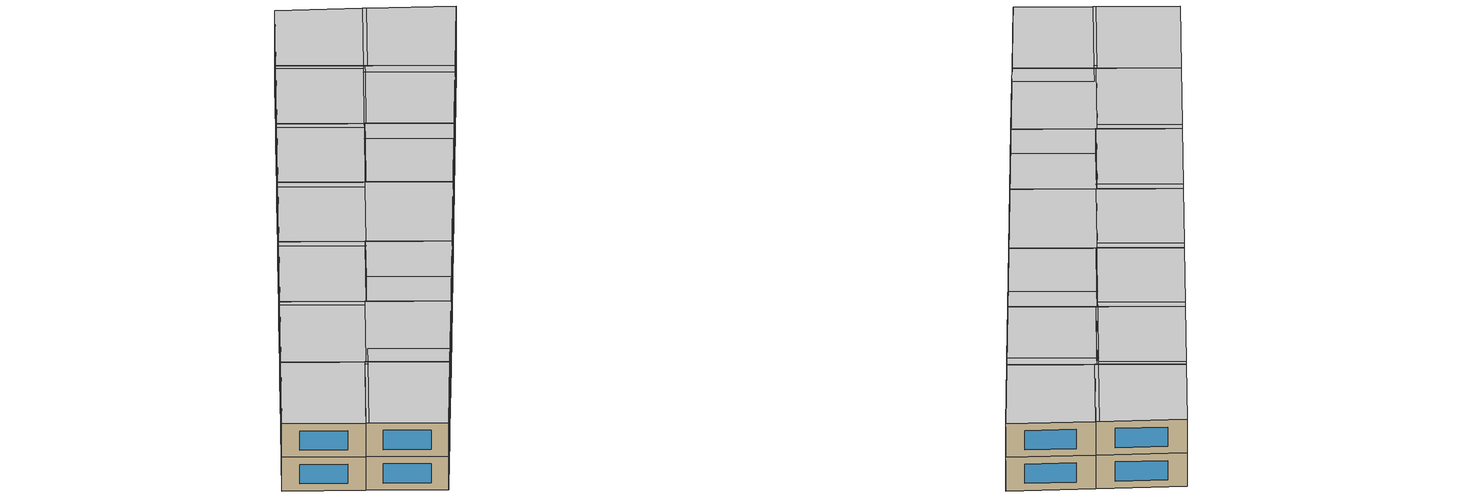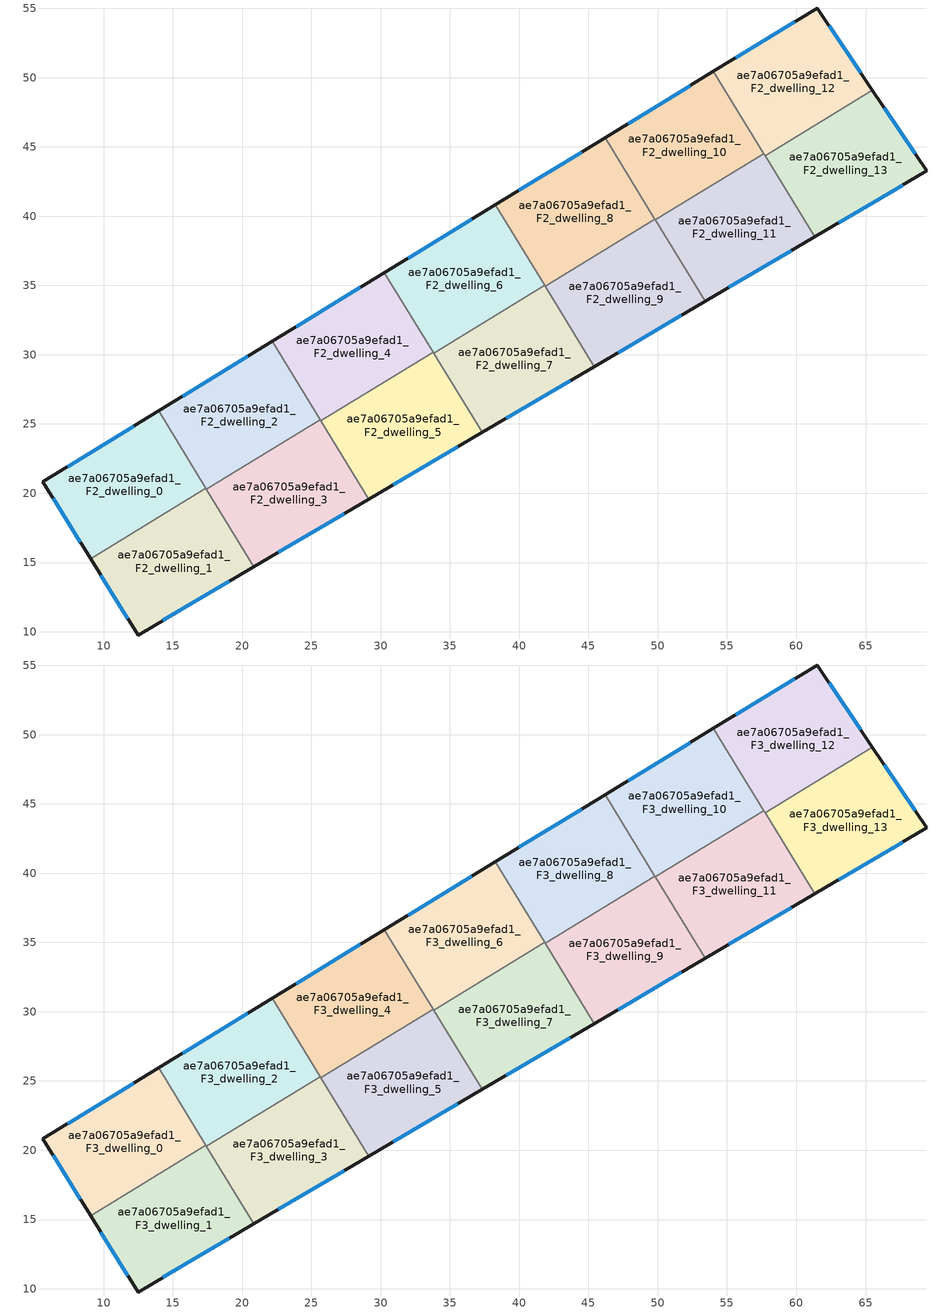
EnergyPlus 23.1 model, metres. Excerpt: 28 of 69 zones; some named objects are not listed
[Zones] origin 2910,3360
ae7a06705a9efad1_F2_dwelling_0
 floor to ae7a06705a9efad1_F1_dwelling_0 (EU_floor_Construction): 13.97,25.94 17.38,20.36 9.07,15.28 5.62,20.83 z6
 wall outside (EU_wall_Construction): 13.97,25.94 5.62,20.83 9.07,15.28 z6:9
 wall to ae7a06705a9efad1_F2_dwelling_1 (EU_wall_Construction): 9.07,15.28 17.38,20.36 z6:9
 wall to ae7a06705a9efad1_F2_dwelling_2 (EU_wall_Construction): 17.38,20.36 13.97,25.94 z6:9
 window (EU_Window_Construction): 6.36,19.65 8.33,16.47 / 12.18,24.85 7.41,21.93 z6.64:8.36
ae7a06705a9efad1_F2_dwelling_1
 floor to ae7a06705a9efad1_F1_dwelling_1 (EU_floor_Construction): 17.38,20.36 20.85,14.69 12.49,9.77 9.07,15.28 z6
 wall outside (EU_wall_Construction): 9.07,15.28 12.49,9.77 20.85,14.69 z6:9
 wall to ae7a06705a9efad1_F2_dwelling_3 (EU_wall_Construction): 20.85,14.69 17.43,20.28 z6:9
 wall to ae7a06705a9efad1_F2_dwelling_2 (EU_wall_Construction): 17.43,20.28 17.38,20.36 z6:9
 window (EU_Window_Construction): 9.81,14.1 11.76,10.95 / 14.28,10.82 19.06,13.63 z6.64:8.36
ae7a06705a9efad1_F2_dwelling_10
 floor to ae7a06705a9efad1_F1_dwelling_10 (EU_floor_Construction): 54.03,50.45 57.66,44.51 49.83,39.72 46.2,45.66 z6
 wall outside (EU_wall_Construction): 54.03,50.45 46.2,45.66 z6:9
 wall to ae7a06705a9efad1_F2_dwelling_11 (EU_wall_Construction): 49.83,39.72 57.66,44.51 z6:9
 wall to ae7a06705a9efad1_F2_dwelling_8 (EU_wall_Construction): 46.2,45.66 49.79,39.79 z6:9
 wall to ae7a06705a9efad1_F2_dwelling_12 (EU_wall_Construction): 57.66,44.51 54.03,50.45 z6:9
 wall to ae7a06705a9efad1_F2_dwelling_9 (EU_wall_Construction): 49.79,39.79 49.83,39.73 z6:9
 window (EU_Window_Construction): 52.35,49.42 47.88,46.69 z6.64:8.36
ae7a06705a9efad1_F2_dwelling_11
 floor to ae7a06705a9efad1_F1_dwelling_11 (EU_floor_Construction): 57.66,44.51 61.33,38.51 53.42,33.86 49.83,39.72 z6
 wall outside (EU_wall_Construction): 53.42,33.86 61.33,38.51 z6:9
 wall to ae7a06705a9efad1_F2_dwelling_9 (EU_wall_Construction): 49.83,39.72 53.42,33.86 z6:9
 wall to ae7a06705a9efad1_F2_dwelling_13 (EU_wall_Construction): 61.33,38.51 57.76,44.35 z6:9
 wall to ae7a06705a9efad1_F2_dwelling_12 (EU_wall_Construction): 57.76,44.35 57.66,44.51 z6:9
 window (EU_Window_Construction): 55.11,34.85 59.64,37.51 z6.64:8.36
ae7a06705a9efad1_F2_dwelling_12
 floor to ae7a06705a9efad1_F1_dwelling_12 (EU_floor_Construction): 61.51,55.03 65.5,49.08 57.76,44.35 54.03,50.45 z6
 wall outside (EU_wall_Construction): 65.5,49.08 61.51,55.03 54.03,50.45 z6:9
 wall to ae7a06705a9efad1_F2_dwelling_13 (EU_wall_Construction): 57.76,44.35 65.5,49.08 z6:9
 window (EU_Window_Construction): 64.65,50.36 62.36,53.75 / 59.91,54.05 55.63,51.43 z6.64:8.36
ae7a06705a9efad1_F2_dwelling_13
 floor to ae7a06705a9efad1_F1_dwelling_13 (EU_floor_Construction): 65.5,49.08 69.41,43.27 61.33,38.51 57.76,44.35 z6
 wall outside (EU_wall_Construction): 61.33,38.51 69.41,43.27 65.5,49.08 z6:9
 window (EU_Window_Construction): 68.57,44.51 66.34,47.84 / 63.06,39.53 67.68,42.25 z6.64:8.36
ae7a06705a9efad1_F2_dwelling_2
 floor to ae7a06705a9efad1_F1_dwelling_2 (EU_floor_Construction): 22.17,30.96 25.64,25.3 17.43,20.28 13.97,25.94 z6
 wall outside (EU_wall_Construction): 22.17,30.96 13.97,25.94 z6:9
 wall to ae7a06705a9efad1_F2_dwelling_3 (EU_wall_Construction): 17.43,20.28 25.64,25.3 z6:9
 wall to ae7a06705a9efad1_F2_dwelling_4 (EU_wall_Construction): 25.64,25.3 22.17,30.96 z6:9
 window (EU_Window_Construction): 20.41,29.88 15.72,27.02 z6.64:8.36
ae7a06705a9efad1_F2_dwelling_3
 floor to ae7a06705a9efad1_F1_dwelling_3 (EU_floor_Construction): 25.64,25.3 29.14,19.57 20.85,14.69 17.43,20.28 z6
 wall outside (EU_wall_Construction): 20.85,14.69 29.14,19.57 z6:9
 wall to ae7a06705a9efad1_F2_dwelling_5 (EU_wall_Construction): 29.14,19.57 25.68,25.23 z6:9
 wall to ae7a06705a9efad1_F2_dwelling_4 (EU_wall_Construction): 25.68,25.23 25.63,25.3 z6:9
 window (EU_Window_Construction): 22.63,15.73 27.37,18.52 z6.64:8.36
ae7a06705a9efad1_F2_dwelling_4
 floor to ae7a06705a9efad1_F1_dwelling_4 (EU_floor_Construction): 30.28,35.92 33.78,30.19 25.68,25.23 22.17,30.96 z6
 wall outside (EU_wall_Construction): 30.28,35.92 22.17,30.96 z6:9
 wall to ae7a06705a9efad1_F2_dwelling_5 (EU_wall_Construction): 25.68,25.23 33.78,30.19 z6:9
 wall to ae7a06705a9efad1_F2_dwelling_6 (EU_wall_Construction): 33.78,30.19 30.28,35.92 z6:9
 window (EU_Window_Construction): 28.54,34.86 23.91,32.02 z6.64:8.36
ae7a06705a9efad1_F2_dwelling_5
 floor to ae7a06705a9efad1_F1_dwelling_5 (EU_floor_Construction): 33.78,30.19 37.33,24.39 29.14,19.57 25.68,25.23 z6
 wall outside (EU_wall_Construction): 29.14,19.57 37.33,24.39 z6:9
 wall to ae7a06705a9efad1_F2_dwelling_7 (EU_wall_Construction): 37.33,24.39 33.82,30.12 z6:9
 wall to ae7a06705a9efad1_F2_dwelling_6 (EU_wall_Construction): 33.82,30.12 33.78,30.19 z6:9
 window (EU_Window_Construction): 30.9,20.6 35.58,23.35 z6.64:8.36
ae7a06705a9efad1_F2_dwelling_6
 floor to ae7a06705a9efad1_F1_dwelling_6 (EU_floor_Construction): 38.28,40.82 41.83,35.02 33.82,30.12 30.28,35.92 z6
 wall outside (EU_wall_Construction): 38.28,40.82 30.28,35.92 z6:9
 wall to ae7a06705a9efad1_F2_dwelling_7 (EU_wall_Construction): 33.82,30.12 41.83,35.02 z6:9
 wall to ae7a06705a9efad1_F2_dwelling_8 (EU_wall_Construction): 41.83,35.02 38.28,40.82 z6:9
 window (EU_Window_Construction): 36.57,39.77 31.99,36.97 z6.64:8.36
ae7a06705a9efad1_F2_dwelling_7
 floor to ae7a06705a9efad1_F1_dwelling_7 (EU_floor_Construction): 41.83,35.02 45.42,29.15 37.33,24.39 33.82,30.12 z6
 wall outside (EU_wall_Construction): 37.33,24.39 45.42,29.15 z6:9
 wall to ae7a06705a9efad1_F2_dwelling_9 (EU_wall_Construction): 45.42,29.15 41.87,34.95 z6:9
 wall to ae7a06705a9efad1_F2_dwelling_8 (EU_wall_Construction): 41.87,34.95 41.83,35.02 z6:9
 window (EU_Window_Construction): 39.06,25.41 43.69,28.13 z6.64:8.36
ae7a06705a9efad1_F2_dwelling_8
 floor to ae7a06705a9efad1_F1_dwelling_8 (EU_floor_Construction): 46.2,45.66 49.79,39.79 41.87,34.95 38.28,40.82 z6
 wall outside (EU_wall_Construction): 46.2,45.66 38.28,40.82 z6:9
 wall to ae7a06705a9efad1_F2_dwelling_9 (EU_wall_Construction): 41.87,34.95 49.79,39.79 z6:9
 window (EU_Window_Construction): 44.5,44.62 39.98,41.86 z6.64:8.36
ae7a06705a9efad1_F2_dwelling_9
 floor to ae7a06705a9efad1_F1_dwelling_9 (EU_floor_Construction): 49.79,39.79 53.42,33.86 45.42,29.15 41.87,34.95 z6
 wall outside (EU_wall_Construction): 45.42,29.15 53.42,33.86 z6:9
 window (EU_Window_Construction): 47.14,30.16 51.71,32.85 z6.64:8.36
ae7a06705a9efad1_F3_dwelling_0
 floor to ae7a06705a9efad1_F2_dwelling_0 (EU_floor_Construction): 13.97,25.94 17.38,20.36 9.07,15.28 5.62,20.83 z9
 wall outside (EU_wall_Construction): 13.97,25.94 5.62,20.83 9.07,15.28 z9:12
 wall to ae7a06705a9efad1_F3_dwelling_1 (EU_wall_Construction): 9.07,15.28 17.38,20.36 z9:12
 wall to ae7a06705a9efad1_F3_dwelling_2 (EU_wall_Construction): 17.38,20.36 13.97,25.94 z9:12
 window (EU_Window_Construction): 6.36,19.65 8.33,16.47 / 12.18,24.85 7.41,21.93 z9.64:11.36
 ceiling adiabatic (EU_roof_Construction): 17.38,20.36 13.97,25.94 5.62,20.83 9.07,15.28 z12
ae7a06705a9efad1_F3_dwelling_1
 floor to ae7a06705a9efad1_F2_dwelling_1 (EU_floor_Construction): 17.38,20.36 20.85,14.69 12.49,9.77 9.07,15.28 z9
 wall outside (EU_wall_Construction): 9.07,15.28 12.49,9.77 20.85,14.69 z9:12
 wall to ae7a06705a9efad1_F3_dwelling_3 (EU_wall_Construction): 20.85,14.69 17.43,20.28 z9:12
 wall to ae7a06705a9efad1_F3_dwelling_2 (EU_wall_Construction): 17.43,20.28 17.38,20.36 z9:12
 window (EU_Window_Construction): 9.81,14.1 11.76,10.95 / 14.28,10.82 19.06,13.63 z9.64:11.36
 ceiling to ae7a06705a9efad1_F4_dwelling_0 (EU_floor_Construction): 20.85,14.69 17.52,20.13 9.21,15.05 12.49,9.77 z12
 ceiling adiabatic (EU_roof_Construction): 17.52,20.13 17.38,20.36 17.05,20.16 17.19,19.93 z12
 ceiling to ae7a06705a9efad1_F4_dwelling_6 (EU_floor_Construction): 17.19,19.93 17.05,20.16 9.07,15.28 9.21,15.05 z12
ae7a06705a9efad1_F3_dwelling_10
 floor to ae7a06705a9efad1_F2_dwelling_10 (EU_floor_Construction): 54.03,50.45 57.66,44.51 49.83,39.72 46.2,45.66 z9
 wall outside (EU_wall_Construction): 54.03,50.45 46.2,45.66 z9:12
 wall to ae7a06705a9efad1_F3_dwelling_11 (EU_wall_Construction): 49.83,39.72 57.66,44.51 z9:12
 wall to ae7a06705a9efad1_F3_dwelling_8 (EU_wall_Construction): 46.2,45.66 49.79,39.79 z9:12
 wall to ae7a06705a9efad1_F3_dwelling_12 (EU_wall_Construction): 57.66,44.51 54.03,50.45 z9:12
 wall to ae7a06705a9efad1_F3_dwelling_9 (EU_wall_Construction): 49.79,39.79 49.83,39.73 z9:12
 window (EU_Window_Construction): 52.35,49.42 47.88,46.69 z9.64:11.36
 ceiling to ae7a06705a9efad1_F4_dwelling_11 (EU_floor_Construction): 57.19,44.4 53.63,50.21 46.2,45.66 49.75,39.85 z12
 ceiling to ae7a06705a9efad1_F4_dwelling_12 (EU_floor_Construction): 57.58,44.64 54.03,50.45 53.63,50.21 57.19,44.4 z12
 ceiling to ae7a06705a9efad1_F4_dwelling_4 (EU_floor_Construction): 56.77,43.97 56.69,44.09 49.75,39.85 49.83,39.72 z12
 ceiling to ae7a06705a9efad1_F4_dwelling_5 (EU_floor_Construction): 57.66,44.51 57.58,44.64 56.69,44.09 56.77,43.97 z12
ae7a06705a9efad1_F3_dwelling_11
 floor to ae7a06705a9efad1_F2_dwelling_11 (EU_floor_Construction): 57.66,44.51 61.33,38.51 53.42,33.86 49.83,39.72 z9
 wall outside (EU_wall_Construction): 53.42,33.86 61.33,38.51 z9:12
 wall to ae7a06705a9efad1_F3_dwelling_9 (EU_wall_Construction): 49.83,39.72 53.42,33.86 z9:12
 wall to ae7a06705a9efad1_F3_dwelling_13 (EU_wall_Construction): 61.33,38.51 57.76,44.35 z9:12
 wall to ae7a06705a9efad1_F3_dwelling_12 (EU_wall_Construction): 57.76,44.35 57.66,44.51 z9:12
 window (EU_Window_Construction): 55.11,34.85 59.64,37.51 z9.64:11.36
 ceiling to ae7a06705a9efad1_F4_dwelling_4 (EU_floor_Construction): 60.43,37.98 56.77,43.97 49.83,39.72 53.42,33.86 z12
 ceiling to ae7a06705a9efad1_F4_dwelling_5 (EU_floor_Construction): 61.33,38.51 57.66,44.51 56.77,43.97 60.43,37.98 z12
ae7a06705a9efad1_F3_dwelling_12
 floor to ae7a06705a9efad1_F2_dwelling_12 (EU_floor_Construction): 61.51,55.03 65.5,49.08 57.76,44.35 54.03,50.45 z9
 wall outside (EU_wall_Construction): 65.5,49.08 61.51,55.03 54.03,50.45 z9:12
 wall to ae7a06705a9efad1_F3_dwelling_13 (EU_wall_Construction): 57.76,44.35 65.5,49.08 z9:12
 window (EU_Window_Construction): 64.65,50.36 62.36,53.75 / 59.91,54.05 55.63,51.43 z9.64:11.36
 ceiling to ae7a06705a9efad1_F4_dwelling_12 (EU_floor_Construction): 65.31,49.37 61.51,55.03 54.03,50.45 57.58,44.64 z12
 ceiling to ae7a06705a9efad1_F4_dwelling_5 (EU_floor_Construction): 65.5,49.08 65.31,49.37 57.58,44.64 57.76,44.35 z12
ae7a06705a9efad1_F3_dwelling_13
 floor to ae7a06705a9efad1_F2_dwelling_13 (EU_floor_Construction): 65.5,49.08 69.41,43.27 61.33,38.51 57.76,44.35 z9
 wall outside (EU_wall_Construction): 61.33,38.51 69.41,43.27 65.5,49.08 z9:12
 window (EU_Window_Construction): 68.57,44.51 66.34,47.84 / 63.06,39.53 67.68,42.25 z9.64:11.36
 ceiling adiabatic (EU_roof_Construction): 69.41,43.27 65.5,49.08 57.76,44.35 61.33,38.51 z12
ae7a06705a9efad1_F3_dwelling_2
 floor to ae7a06705a9efad1_F2_dwelling_2 (EU_floor_Construction): 22.17,30.96 25.64,25.3 17.43,20.28 13.97,25.94 z9
 wall outside (EU_wall_Construction): 22.17,30.96 13.97,25.94 z9:12
 wall to ae7a06705a9efad1_F3_dwelling_3 (EU_wall_Construction): 17.43,20.28 25.64,25.3 z9:12
 wall to ae7a06705a9efad1_F3_dwelling_4 (EU_wall_Construction): 25.64,25.3 22.17,30.96 z9:12
 window (EU_Window_Construction): 20.41,29.88 15.72,27.02 z9.64:11.36
 ceiling to ae7a06705a9efad1_F4_dwelling_7 (EU_floor_Construction): 25.1,24.97 21.64,30.63 13.97,25.94 17.43,20.28 z12
 ceiling to ae7a06705a9efad1_F4_dwelling_8 (EU_floor_Construction): 25.63,25.3 22.17,30.96 21.64,30.63 25.1,24.97 z12
ae7a06705a9efad1_F3_dwelling_3
 floor to ae7a06705a9efad1_F2_dwelling_3 (EU_floor_Construction): 25.64,25.3 29.14,19.57 20.85,14.69 17.43,20.28 z9
 wall outside (EU_wall_Construction): 20.85,14.69 29.14,19.57 z9:12
 wall to ae7a06705a9efad1_F3_dwelling_5 (EU_wall_Construction): 29.14,19.57 25.68,25.23 z9:12
 wall to ae7a06705a9efad1_F3_dwelling_4 (EU_wall_Construction): 25.68,25.23 25.63,25.3 z9:12
 window (EU_Window_Construction): 22.63,15.73 27.37,18.52 z9.64:11.36
 ceiling to ae7a06705a9efad1_F4_dwelling_0 (EU_floor_Construction): 22.64,15.74 19.28,21.21 17.52,20.13 20.85,14.69 z12
 ceiling adiabatic (EU_roof_Construction): 29.14,19.57 25.64,25.3 17.43,20.28 17.52,20.13 19.28,21.21 22.64,15.74 z12
ae7a06705a9efad1_F3_dwelling_4
 floor to ae7a06705a9efad1_F2_dwelling_4 (EU_floor_Construction): 30.28,35.92 33.78,30.19 25.68,25.23 22.17,30.96 z9
 wall outside (EU_wall_Construction): 30.28,35.92 22.17,30.96 z9:12
 wall to ae7a06705a9efad1_F3_dwelling_5 (EU_wall_Construction): 25.68,25.23 33.78,30.19 z9:12
 wall to ae7a06705a9efad1_F3_dwelling_6 (EU_wall_Construction): 33.78,30.19 30.28,35.92 z9:12
 window (EU_Window_Construction): 28.54,34.86 23.91,32.02 z9.64:11.36
 ceiling to ae7a06705a9efad1_F4_dwelling_8 (EU_floor_Construction): 33.14,29.8 29.64,35.53 22.17,30.96 25.68,25.23 z12
 ceiling to ae7a06705a9efad1_F4_dwelling_9 (EU_floor_Construction): 33.78,30.19 30.28,35.92 29.64,35.53 33.14,29.8 z12
ae7a06705a9efad1_F3_dwelling_5
 floor to ae7a06705a9efad1_F2_dwelling_5 (EU_floor_Construction): 33.78,30.19 37.33,24.39 29.14,19.57 25.68,25.23 z9
 wall outside (EU_wall_Construction): 29.14,19.57 37.33,24.39 z9:12
 wall to ae7a06705a9efad1_F3_dwelling_7 (EU_wall_Construction): 37.33,24.39 33.82,30.12 z9:12
 wall to ae7a06705a9efad1_F3_dwelling_6 (EU_wall_Construction): 33.82,30.12 33.78,30.19 z9:12
 window (EU_Window_Construction): 30.9,20.6 35.58,23.35 z9.64:11.36
 ceiling to ae7a06705a9efad1_F4_dwelling_2 (EU_floor_Construction): 37.33,24.39 33.83,30.11 29.03,27.18 32.48,21.53 z12
 ceiling to ae7a06705a9efad1_F4_dwelling_1 (EU_floor_Construction): 32.48,21.53 29.03,27.18 25.72,25.15 29.14,19.57 z12
 ceiling to ae7a06705a9efad1_F4_dwelling_8 (EU_floor_Construction): 33.19,29.72 33.14,29.8 25.68,25.23 25.72,25.15 z12
 ceiling to ae7a06705a9efad1_F4_dwelling_9 (EU_floor_Construction): 33.83,30.11 33.78,30.19 33.14,29.8 33.19,29.72 z12
ae7a06705a9efad1_F3_dwelling_6
 floor to ae7a06705a9efad1_F2_dwelling_6 (EU_floor_Construction): 38.28,40.82 41.83,35.02 33.82,30.12 30.28,35.92 z9
 wall outside (EU_wall_Construction): 38.28,40.82 30.28,35.92 z9:12
 wall to ae7a06705a9efad1_F3_dwelling_7 (EU_wall_Construction): 33.82,30.12 41.83,35.02 z9:12
 wall to ae7a06705a9efad1_F3_dwelling_8 (EU_wall_Construction): 41.83,35.02 38.28,40.82 z9:12
 window (EU_Window_Construction): 36.57,39.77 31.99,36.97 z9.64:11.36
 ceiling adiabatic (EU_roof_Construction): 41.18,34.62 37.64,40.42 30.28,35.92 33.82,30.12 z12
 ceiling to ae7a06705a9efad1_F4_dwelling_10 (EU_floor_Construction): 41.83,35.02 38.28,40.82 37.64,40.42 41.18,34.62 z12
ae7a06705a9efad1_F3_dwelling_7
 floor to ae7a06705a9efad1_F2_dwelling_7 (EU_floor_Construction): 41.83,35.02 45.42,29.15 37.33,24.39 33.82,30.12 z9
 wall outside (EU_wall_Construction): 37.33,24.39 45.42,29.15 z9:12
 wall to ae7a06705a9efad1_F3_dwelling_9 (EU_wall_Construction): 45.42,29.15 41.87,34.95 z9:12
 wall to ae7a06705a9efad1_F3_dwelling_8 (EU_wall_Construction): 41.87,34.95 41.83,35.02 z9:12
 window (EU_Window_Construction): 39.06,25.41 43.69,28.13 z9.64:11.36
 ceiling adiabatic (EU_roof_Construction): 45.42,29.15 41.83,35.02 33.82,30.12 37.33,24.39 z12
ae7a06705a9efad1_F3_dwelling_8
 floor to ae7a06705a9efad1_F2_dwelling_8 (EU_floor_Construction): 46.2,45.66 49.79,39.79 41.87,34.95 38.28,40.82 z9
 wall outside (EU_wall_Construction): 46.2,45.66 38.28,40.82 z9:12
 wall to ae7a06705a9efad1_F3_dwelling_9 (EU_wall_Construction): 41.87,34.95 49.79,39.79 z9:12
 window (EU_Window_Construction): 44.5,44.62 39.98,41.86 z9.64:11.36
 ceiling to ae7a06705a9efad1_F4_dwelling_10 (EU_floor_Construction): 49.19,39.51 45.63,45.31 38.28,40.82 41.84,35.01 z12
 ceiling to ae7a06705a9efad1_F4_dwelling_11 (EU_floor_Construction): 49.75,39.85 46.2,45.66 45.63,45.31 49.19,39.51 z12
 ceiling to ae7a06705a9efad1_F4_dwelling_3 (EU_floor_Construction): 47.75,38.54 47.71,38.6 41.84,35.01 41.87,34.95 z12
 ceiling to ae7a06705a9efad1_F4_dwelling_4 (EU_floor_Construction): 49.79,39.79 49.75,39.85 47.71,38.6 47.75,38.54 z12
ae7a06705a9efad1_F3_dwelling_9
 floor to ae7a06705a9efad1_F2_dwelling_9 (EU_floor_Construction): 49.79,39.79 53.42,33.86 45.42,29.15 41.87,34.95 z9
 wall outside (EU_wall_Construction): 45.42,29.15 53.42,33.86 z9:12
 window (EU_Window_Construction): 47.14,30.16 51.71,32.85 z9.64:11.36
 ceiling to ae7a06705a9efad1_F4_dwelling_3 (EU_floor_Construction): 51.36,32.64 47.75,38.54 41.87,34.95 45.42,29.15 z12
 ceiling to ae7a06705a9efad1_F4_dwelling_4 (EU_floor_Construction): 53.42,33.86 49.79,39.79 47.75,38.54 51.36,32.64 z12
[Building]
EU S2 Campaign: North Axis=0; Terrain=City; Solar Distribution=FullExterior
[Site:Location]
Yerevan-Zvartnots.Intl.AP: Latitude=40.15; Longitude=44.383; Time Zone=4; Elevation=854
[SizingPeriod:WeatherFileDays]
AnnualSizingPeriod: Begin Month=1; Begin Day of Month=1; End Month=12; End Day of Month=31; Day of Week for Start Day=Monday; Use Weather File Daylight Saving Period=No; Use Weather File Rain and Snow Indicators=No
[MATERIAL]
EU_InternalMass_Material: Roughness=MediumRough; Thickness=0.1; Conductivity=1; Density=1800; Specific Heat=900; Thermal Absorptance=0.9; Solar Absorptance=0.7; Visible Absorptance=0.7
[MATERIAL:NOMASS] Roughness=MediumRough; Thermal Absorptance=0.9; Solar Absorptance=0.7; Visible Absorptance=0.7
Name | Thermal Resistance
EU_wall_NoMass | 1.05043
EU_roof_NoMass | 1.45357
EU_floor_NoMass | 0.478065
[WINDOWMATERIAL:SIMPLEGLAZINGSYSTEM]
EU_Window_SimpleGlazing: UFactor=2.5566; Solar Heat Gain Coefficient=0.75; Visible Transmittance=0.75
[CONSTRUCTION]
EU_wall_Construction: EU_wall_NoMass
EU_roof_Construction: EU_roof_NoMass
EU_floor_Construction: EU_floor_NoMass
EU_Window_Construction: EU_Window_SimpleGlazing
EU_InternalMass_Construction: EU_InternalMass_Material
[ZONE] Type=1; Multiplier=1; Ceiling Height=autocalculate; Floor Area=autocalculate; Part of Total Floor Area=Yes
Name | Volume
ae7a06705a9efad1_F2_dwelling_0; ae7a06705a9efad1_F3_dwelling_0 | 191.501
ae7a06705a9efad1_F2_dwelling_1; ae7a06705a9efad1_F3_dwelling_1 | 191.507
ae7a06705a9efad1_F2_dwelling_10; ae7a06705a9efad1_F3_dwelling_10 | 191.532
ae7a06705a9efad1_F2_dwelling_11; ae7a06705a9efad1_F3_dwelling_11 | 191.515
ae7a06705a9efad1_F2_dwelling_12; ae7a06705a9efad1_F3_dwelling_12; ae7a06705a9efad1_F2_dwelling_8; ae7a06705a9efad1_F3_dwelling_8 | 191.517
ae7a06705a9efad1_F2_dwelling_13; ae7a06705a9efad1_F3_dwelling_13 | 191.487
ae7a06705a9efad1_F2_dwelling_2; ae7a06705a9efad1_F3_dwelling_2 | 191.511
ae7a06705a9efad1_F2_dwelling_3; ae7a06705a9efad1_F3_dwelling_3 | 191.514
ae7a06705a9efad1_F2_dwelling_4; ae7a06705a9efad1_F3_dwelling_4 | 191.498
ae7a06705a9efad1_F2_dwelling_5; ae7a06705a9efad1_F3_dwelling_5 | 191.534
ae7a06705a9efad1_F2_dwelling_6; ae7a06705a9efad1_F3_dwelling_6 | 191.494
ae7a06705a9efad1_F2_dwelling_7; ae7a06705a9efad1_F3_dwelling_7 | 191.523
ae7a06705a9efad1_F2_dwelling_9; ae7a06705a9efad1_F3_dwelling_9 | 191.502
[INTERNALMASS] Construction=EU_InternalMass_Construction
Name | Zone or ZoneList | Surface Area
ae7a06705a9efad1_F2_dwelling_0_EU_InternalMass | ae7a06705a9efad1_F2_dwelling_0 | 63.8313
ae7a06705a9efad1_F2_dwelling_1_EU_InternalMass | ae7a06705a9efad1_F2_dwelling_1 | 63.8334
ae7a06705a9efad1_F2_dwelling_2_EU_InternalMass | ae7a06705a9efad1_F2_dwelling_2 | 63.8353
ae7a06705a9efad1_F2_dwelling_3_EU_InternalMass | ae7a06705a9efad1_F2_dwelling_3 | 63.8388
ae7a06705a9efad1_F2_dwelling_4_EU_InternalMass | ae7a06705a9efad1_F2_dwelling_4 | 63.8364
ae7a06705a9efad1_F2_dwelling_5_EU_InternalMass | ae7a06705a9efad1_F2_dwelling_5 | 63.8409
ae7a06705a9efad1_F2_dwelling_6_EU_InternalMass | ae7a06705a9efad1_F2_dwelling_6 | 63.8302
ae7a06705a9efad1_F2_dwelling_7_EU_InternalMass | ae7a06705a9efad1_F2_dwelling_7 | 63.8393
ae7a06705a9efad1_F2_dwelling_8_EU_InternalMass | ae7a06705a9efad1_F2_dwelling_8 | 63.839
ae7a06705a9efad1_F2_dwelling_9_EU_InternalMass | ae7a06705a9efad1_F2_dwelling_9 | 63.8362
ae7a06705a9efad1_F2_dwelling_10_EU_InternalMass | ae7a06705a9efad1_F2_dwelling_10 | 63.8415
ae7a06705a9efad1_F2_dwelling_11_EU_InternalMass | ae7a06705a9efad1_F2_dwelling_11 | 63.8382
ae7a06705a9efad1_F2_dwelling_12_EU_InternalMass | ae7a06705a9efad1_F2_dwelling_12 | 63.837
ae7a06705a9efad1_F2_dwelling_13_EU_InternalMass | ae7a06705a9efad1_F2_dwelling_13 | 63.8309
ae7a06705a9efad1_F3_dwelling_0_EU_InternalMass | ae7a06705a9efad1_F3_dwelling_0 | 63.8313
ae7a06705a9efad1_F3_dwelling_1_EU_InternalMass | ae7a06705a9efad1_F3_dwelling_1 | 63.8334
ae7a06705a9efad1_F3_dwelling_2_EU_InternalMass | ae7a06705a9efad1_F3_dwelling_2 | 63.8353
ae7a06705a9efad1_F3_dwelling_3_EU_InternalMass | ae7a06705a9efad1_F3_dwelling_3 | 63.8388
ae7a06705a9efad1_F3_dwelling_4_EU_InternalMass | ae7a06705a9efad1_F3_dwelling_4 | 63.8364
ae7a06705a9efad1_F3_dwelling_5_EU_InternalMass | ae7a06705a9efad1_F3_dwelling_5 | 63.8409
ae7a06705a9efad1_F3_dwelling_6_EU_InternalMass | ae7a06705a9efad1_F3_dwelling_6 | 63.8302
ae7a06705a9efad1_F3_dwelling_7_EU_InternalMass | ae7a06705a9efad1_F3_dwelling_7 | 63.8393
ae7a06705a9efad1_F3_dwelling_8_EU_InternalMass | ae7a06705a9efad1_F3_dwelling_8 | 63.839
ae7a06705a9efad1_F3_dwelling_9_EU_InternalMass | ae7a06705a9efad1_F3_dwelling_9 | 63.8362
ae7a06705a9efad1_F3_dwelling_10_EU_InternalMass | ae7a06705a9efad1_F3_dwelling_10 | 63.8415
ae7a06705a9efad1_F3_dwelling_11_EU_InternalMass | ae7a06705a9efad1_F3_dwelling_11 | 63.8382
ae7a06705a9efad1_F3_dwelling_12_EU_InternalMass | ae7a06705a9efad1_F3_dwelling_12 | 63.837
ae7a06705a9efad1_F3_dwelling_13_EU_InternalMass | ae7a06705a9efad1_F3_dwelling_13 | 63.8309
[OTHEREQUIPMENT] Fuel Type=Electricity; Design Level Calculation Method=Watts/Area; Power per Zone Floor Area=1; Fraction Latent=0; Fraction Radiant=0; Fraction Lost=0; Carbon Dioxide Generation Rate=0; EndUse Subcategory=EU_Step8_InternalGains
Name | Zone or ZoneList or Space or SpaceList | Schedule
EU_Step8_InternalGain_ae7a06705a9efad1_F2_dwelling_0_f000 | ae7a06705a9efad1_F2_dwelling_0 | EU_Step8_GainSchedule_ae7a06705a9efad1_F2_dwelling_0_f000
EU_Step8_InternalGain_ae7a06705a9efad1_F2_dwelling_1_f000 | ae7a06705a9efad1_F2_dwelling_1 | EU_Step8_GainSchedule_ae7a06705a9efad1_F2_dwelling_1_f000
EU_Step8_InternalGain_ae7a06705a9efad1_F2_dwelling_2_f000 | ae7a06705a9efad1_F2_dwelling_2 | EU_Step8_GainSchedule_ae7a06705a9efad1_F2_dwelling_2_f000
EU_Step8_InternalGain_ae7a06705a9efad1_F2_dwelling_3_f000 | ae7a06705a9efad1_F2_dwelling_3 | EU_Step8_GainSchedule_ae7a06705a9efad1_F2_dwelling_3_f000
EU_Step8_InternalGain_ae7a06705a9efad1_F2_dwelling_4_f000 | ae7a06705a9efad1_F2_dwelling_4 | EU_Step8_GainSchedule_ae7a06705a9efad1_F2_dwelling_4_f000
EU_Step8_InternalGain_ae7a06705a9efad1_F2_dwelling_5_f000 | ae7a06705a9efad1_F2_dwelling_5 | EU_Step8_GainSchedule_ae7a06705a9efad1_F2_dwelling_5_f000
EU_Step8_InternalGain_ae7a06705a9efad1_F2_dwelling_6_f000 | ae7a06705a9efad1_F2_dwelling_6 | EU_Step8_GainSchedule_ae7a06705a9efad1_F2_dwelling_6_f000
EU_Step8_InternalGain_ae7a06705a9efad1_F2_dwelling_7_f000 | ae7a06705a9efad1_F2_dwelling_7 | EU_Step8_GainSchedule_ae7a06705a9efad1_F2_dwelling_7_f000
EU_Step8_InternalGain_ae7a06705a9efad1_F2_dwelling_8_f000 | ae7a06705a9efad1_F2_dwelling_8 | EU_Step8_GainSchedule_ae7a06705a9efad1_F2_dwelling_8_f000
EU_Step8_InternalGain_ae7a06705a9efad1_F2_dwelling_9_f000 | ae7a06705a9efad1_F2_dwelling_9 | EU_Step8_GainSchedule_ae7a06705a9efad1_F2_dwelling_9_f000
EU_Step8_InternalGain_ae7a06705a9efad1_F2_dwelling_10_f000 | ae7a06705a9efad1_F2_dwelling_10 | EU_Step8_GainSchedule_ae7a06705a9efad1_F2_dwelling_10_f000
EU_Step8_InternalGain_ae7a06705a9efad1_F2_dwelling_11_f000 | ae7a06705a9efad1_F2_dwelling_11 | EU_Step8_GainSchedule_ae7a06705a9efad1_F2_dwelling_11_f000
EU_Step8_InternalGain_ae7a06705a9efad1_F2_dwelling_12_f000 | ae7a06705a9efad1_F2_dwelling_12 | EU_Step8_GainSchedule_ae7a06705a9efad1_F2_dwelling_12_f000
EU_Step8_InternalGain_ae7a06705a9efad1_F2_dwelling_13_f000 | ae7a06705a9efad1_F2_dwelling_13 | EU_Step8_GainSchedule_ae7a06705a9efad1_F2_dwelling_13_f000
EU_Step8_InternalGain_ae7a06705a9efad1_F3_dwelling_0_f000 | ae7a06705a9efad1_F3_dwelling_0 | EU_Step8_GainSchedule_ae7a06705a9efad1_F3_dwelling_0_f000
EU_Step8_InternalGain_ae7a06705a9efad1_F3_dwelling_1_f000 | ae7a06705a9efad1_F3_dwelling_1 | EU_Step8_GainSchedule_ae7a06705a9efad1_F3_dwelling_1_f000
EU_Step8_InternalGain_ae7a06705a9efad1_F3_dwelling_2_f000 | ae7a06705a9efad1_F3_dwelling_2 | EU_Step8_GainSchedule_ae7a06705a9efad1_F3_dwelling_2_f000
EU_Step8_InternalGain_ae7a06705a9efad1_F3_dwelling_3_f000 | ae7a06705a9efad1_F3_dwelling_3 | EU_Step8_GainSchedule_ae7a06705a9efad1_F3_dwelling_3_f000
EU_Step8_InternalGain_ae7a06705a9efad1_F3_dwelling_4_f000 | ae7a06705a9efad1_F3_dwelling_4 | EU_Step8_GainSchedule_ae7a06705a9efad1_F3_dwelling_4_f000
EU_Step8_InternalGain_ae7a06705a9efad1_F3_dwelling_5_f000 | ae7a06705a9efad1_F3_dwelling_5 | EU_Step8_GainSchedule_ae7a06705a9efad1_F3_dwelling_5_f000
EU_Step8_InternalGain_ae7a06705a9efad1_F3_dwelling_6_f000 | ae7a06705a9efad1_F3_dwelling_6 | EU_Step8_GainSchedule_ae7a06705a9efad1_F3_dwelling_6_f000
EU_Step8_InternalGain_ae7a06705a9efad1_F3_dwelling_7_f000 | ae7a06705a9efad1_F3_dwelling_7 | EU_Step8_GainSchedule_ae7a06705a9efad1_F3_dwelling_7_f000
EU_Step8_InternalGain_ae7a06705a9efad1_F3_dwelling_8_f000 | ae7a06705a9efad1_F3_dwelling_8 | EU_Step8_GainSchedule_ae7a06705a9efad1_F3_dwelling_8_f000
EU_Step8_InternalGain_ae7a06705a9efad1_F3_dwelling_9_f000 | ae7a06705a9efad1_F3_dwelling_9 | EU_Step8_GainSchedule_ae7a06705a9efad1_F3_dwelling_9_f000
EU_Step8_InternalGain_ae7a06705a9efad1_F3_dwelling_10_f000 | ae7a06705a9efad1_F3_dwelling_10 | EU_Step8_GainSchedule_ae7a06705a9efad1_F3_dwelling_10_f000
EU_Step8_InternalGain_ae7a06705a9efad1_F3_dwelling_11_f000 | ae7a06705a9efad1_F3_dwelling_11 | EU_Step8_GainSchedule_ae7a06705a9efad1_F3_dwelling_11_f000
EU_Step8_InternalGain_ae7a06705a9efad1_F3_dwelling_12_f000 | ae7a06705a9efad1_F3_dwelling_12 | EU_Step8_GainSchedule_ae7a06705a9efad1_F3_dwelling_12_f000
EU_Step8_InternalGain_ae7a06705a9efad1_F3_dwelling_13_f000 | ae7a06705a9efad1_F3_dwelling_13 | EU_Step8_GainSchedule_ae7a06705a9efad1_F3_dwelling_13_f000
[ZONEVENTILATION:DESIGNFLOWRATE] Schedule=EU_AlwaysOn; Design Flow Rate Calculation Method=AirChanges/Hour; Air Changes per Hour=0.557805; Ventilation Type=Natural; Fan Pressure Rise=0; Fan Total Efficiency=1; Constant Term Coefficient=1; Temperature Term Coefficient=0; Velocity Term Coefficient=0; Velocity Squared Term Coefficient=0; Minimum Indoor Temperature=-100; Maximum Indoor Temperature=100; Delta Temperature=-100; Minimum Outdoor Temperature=-100; Maximum Outdoor Temperature=100; Maximum Wind Speed=40
Name | Zone or ZoneList or Space or SpaceList
EU_ConstantAir_ae7a06705a9efad1_F2_dwelling_0 | ae7a06705a9efad1_F2_dwelling_0
EU_ConstantAir_ae7a06705a9efad1_F2_dwelling_1 | ae7a06705a9efad1_F2_dwelling_1
EU_ConstantAir_ae7a06705a9efad1_F2_dwelling_2 | ae7a06705a9efad1_F2_dwelling_2
EU_ConstantAir_ae7a06705a9efad1_F2_dwelling_3 | ae7a06705a9efad1_F2_dwelling_3
EU_ConstantAir_ae7a06705a9efad1_F2_dwelling_4 | ae7a06705a9efad1_F2_dwelling_4
EU_ConstantAir_ae7a06705a9efad1_F2_dwelling_5 | ae7a06705a9efad1_F2_dwelling_5
EU_ConstantAir_ae7a06705a9efad1_F2_dwelling_6 | ae7a06705a9efad1_F2_dwelling_6
EU_ConstantAir_ae7a06705a9efad1_F2_dwelling_7 | ae7a06705a9efad1_F2_dwelling_7
EU_ConstantAir_ae7a06705a9efad1_F2_dwelling_8 | ae7a06705a9efad1_F2_dwelling_8
EU_ConstantAir_ae7a06705a9efad1_F2_dwelling_9 | ae7a06705a9efad1_F2_dwelling_9
EU_ConstantAir_ae7a06705a9efad1_F2_dwelling_10 | ae7a06705a9efad1_F2_dwelling_10
EU_ConstantAir_ae7a06705a9efad1_F2_dwelling_11 | ae7a06705a9efad1_F2_dwelling_11
EU_ConstantAir_ae7a06705a9efad1_F2_dwelling_12 | ae7a06705a9efad1_F2_dwelling_12
EU_ConstantAir_ae7a06705a9efad1_F2_dwelling_13 | ae7a06705a9efad1_F2_dwelling_13
EU_ConstantAir_ae7a06705a9efad1_F3_dwelling_0 | ae7a06705a9efad1_F3_dwelling_0
EU_ConstantAir_ae7a06705a9efad1_F3_dwelling_1 | ae7a06705a9efad1_F3_dwelling_1
EU_ConstantAir_ae7a06705a9efad1_F3_dwelling_2 | ae7a06705a9efad1_F3_dwelling_2
EU_ConstantAir_ae7a06705a9efad1_F3_dwelling_3 | ae7a06705a9efad1_F3_dwelling_3
EU_ConstantAir_ae7a06705a9efad1_F3_dwelling_4 | ae7a06705a9efad1_F3_dwelling_4
EU_ConstantAir_ae7a06705a9efad1_F3_dwelling_5 | ae7a06705a9efad1_F3_dwelling_5
EU_ConstantAir_ae7a06705a9efad1_F3_dwelling_6 | ae7a06705a9efad1_F3_dwelling_6
EU_ConstantAir_ae7a06705a9efad1_F3_dwelling_7 | ae7a06705a9efad1_F3_dwelling_7
EU_ConstantAir_ae7a06705a9efad1_F3_dwelling_8 | ae7a06705a9efad1_F3_dwelling_8
EU_ConstantAir_ae7a06705a9efad1_F3_dwelling_9 | ae7a06705a9efad1_F3_dwelling_9
EU_ConstantAir_ae7a06705a9efad1_F3_dwelling_10 | ae7a06705a9efad1_F3_dwelling_10
EU_ConstantAir_ae7a06705a9efad1_F3_dwelling_11 | ae7a06705a9efad1_F3_dwelling_11
EU_ConstantAir_ae7a06705a9efad1_F3_dwelling_12 | ae7a06705a9efad1_F3_dwelling_12
EU_ConstantAir_ae7a06705a9efad1_F3_dwelling_13 | ae7a06705a9efad1_F3_dwelling_13
[HVACTEMPLATE:ZONE:IDEALLOADSAIRSYSTEM] System Availability Schedule=EU_AlwaysOn; Maximum Heating Supply Air Temperature=50; Minimum Cooling Supply Air Temperature=13; Maximum Heating Supply Air Humidity Ratio=0.0156; Minimum Cooling Supply Air Humidity Ratio=0.0077; Heating Limit=NoLimit; Cooling Limit=NoLimit; Heating Availability Schedule=EU_AlwaysOn; Cooling Availability Schedule=EU_CoolingOff; Dehumidification Control Type=ConstantSensibleHeatRatio; Cooling Sensible Heat Ratio=0.7; Dehumidification Setpoint=60; Humidification Control Type=None; Humidification Setpoint=30; Outdoor Air Method=None; Outdoor Air Flow Rate per Person=0.00944; Outdoor Air Flow Rate per Zone Floor Area=0; Outdoor Air Flow Rate per Zone=0; Demand Controlled Ventilation Type=None; Outdoor Air Economizer Type=NoEconomizer; Heat Recovery Type=None; Sensible Heat Recovery Effectiveness=0.7; Latent Heat Recovery Effectiveness=0.65
Name | Template Thermostat
ae7a06705a9efad1_F2_dwelling_0 | EU_HeatOnly_ae7a06705a9efad1_F2_dwelling_0
ae7a06705a9efad1_F2_dwelling_1 | EU_HeatOnly_ae7a06705a9efad1_F2_dwelling_1
ae7a06705a9efad1_F2_dwelling_2 | EU_HeatOnly_ae7a06705a9efad1_F2_dwelling_2
ae7a06705a9efad1_F2_dwelling_3 | EU_HeatOnly_ae7a06705a9efad1_F2_dwelling_3
ae7a06705a9efad1_F2_dwelling_4 | EU_HeatOnly_ae7a06705a9efad1_F2_dwelling_4
ae7a06705a9efad1_F2_dwelling_5 | EU_HeatOnly_ae7a06705a9efad1_F2_dwelling_5
ae7a06705a9efad1_F2_dwelling_6 | EU_HeatOnly_ae7a06705a9efad1_F2_dwelling_6
ae7a06705a9efad1_F2_dwelling_7 | EU_HeatOnly_ae7a06705a9efad1_F2_dwelling_7
ae7a06705a9efad1_F2_dwelling_8 | EU_HeatOnly_ae7a06705a9efad1_F2_dwelling_8
ae7a06705a9efad1_F2_dwelling_9 | EU_HeatOnly_ae7a06705a9efad1_F2_dwelling_9
ae7a06705a9efad1_F2_dwelling_10 | EU_HeatOnly_ae7a06705a9efad1_F2_dwelling_10
ae7a06705a9efad1_F2_dwelling_11 | EU_HeatOnly_ae7a06705a9efad1_F2_dwelling_11
ae7a06705a9efad1_F2_dwelling_12 | EU_HeatOnly_ae7a06705a9efad1_F2_dwelling_12
ae7a06705a9efad1_F2_dwelling_13 | EU_HeatOnly_ae7a06705a9efad1_F2_dwelling_13
ae7a06705a9efad1_F3_dwelling_0 | EU_HeatOnly_ae7a06705a9efad1_F3_dwelling_0
ae7a06705a9efad1_F3_dwelling_1 | EU_HeatOnly_ae7a06705a9efad1_F3_dwelling_1
ae7a06705a9efad1_F3_dwelling_2 | EU_HeatOnly_ae7a06705a9efad1_F3_dwelling_2
ae7a06705a9efad1_F3_dwelling_3 | EU_HeatOnly_ae7a06705a9efad1_F3_dwelling_3
ae7a06705a9efad1_F3_dwelling_4 | EU_HeatOnly_ae7a06705a9efad1_F3_dwelling_4
ae7a06705a9efad1_F3_dwelling_5 | EU_HeatOnly_ae7a06705a9efad1_F3_dwelling_5
ae7a06705a9efad1_F3_dwelling_6 | EU_HeatOnly_ae7a06705a9efad1_F3_dwelling_6
ae7a06705a9efad1_F3_dwelling_7 | EU_HeatOnly_ae7a06705a9efad1_F3_dwelling_7
ae7a06705a9efad1_F3_dwelling_8 | EU_HeatOnly_ae7a06705a9efad1_F3_dwelling_8
ae7a06705a9efad1_F3_dwelling_9 | EU_HeatOnly_ae7a06705a9efad1_F3_dwelling_9
ae7a06705a9efad1_F3_dwelling_10 | EU_HeatOnly_ae7a06705a9efad1_F3_dwelling_10
ae7a06705a9efad1_F3_dwelling_11 | EU_HeatOnly_ae7a06705a9efad1_F3_dwelling_11
ae7a06705a9efad1_F3_dwelling_12 | EU_HeatOnly_ae7a06705a9efad1_F3_dwelling_12
ae7a06705a9efad1_F3_dwelling_13 | EU_HeatOnly_ae7a06705a9efad1_F3_dwelling_13
[SIZING:ZONE] Zone Cooling Design Supply Air Temperature Input Method=SupplyAirTemperature; Zone Cooling Design Supply Air Temperature=13; Zone Heating Design Supply Air Temperature Input Method=SupplyAirTemperature; Zone Heating Design Supply Air Temperature=50; Zone Cooling Design Supply Air Humidity Ratio=0.008; Zone Heating Design Supply Air Humidity Ratio=0.008; Cooling Design Air Flow Method=DesignDay; Cooling Design Air Flow Rate=0; Cooling Minimum Air Flow per Zone Floor Area=0.000762; Cooling Minimum Air Flow=0; Cooling Minimum Air Flow Fraction=0.2; Heating Design Air Flow Method=DesignDay; Heating Design Air Flow Rate=0; Heating Maximum Air Flow per Zone Floor Area=0.002032; Heating Maximum Air Flow=0.141576; Heating Maximum Air Flow Fraction=0.3; Account for Dedicated Outdoor Air System=No; Dedicated Outdoor Air System Control Strategy=NeutralSupplyAir; Dedicated Outdoor Air Low Setpoint Temperature for Design=autosize; Dedicated Outdoor Air High Setpoint Temperature for Design=autosize; Zone Load Sizing Method=Sensible Load Only No Latent Load; Zone Latent Cooling Design Supply Air Humidity Ratio Input Method=HumidityRatioDifference; Zone Cooling Design Supply Air Humidity Ratio Difference=0.005; Zone Latent Heating Design Supply Air Humidity Ratio Input Method=HumidityRatioDifference; Zone Humidification Design Supply Air Humidity Ratio Difference=0.005
ae7a06705a9efad1_F2_dwelling_0; ae7a06705a9efad1_F2_dwelling_1; ae7a06705a9efad1_F2_dwelling_2; ae7a06705a9efad1_F2_dwelling_3; ae7a06705a9efad1_F2_dwelling_4; ae7a06705a9efad1_F2_dwelling_5; ae7a06705a9efad1_F2_dwelling_6; ae7a06705a9efad1_F2_dwelling_7; ae7a06705a9efad1_F2_dwelling_8; ae7a06705a9efad1_F2_dwelling_9; ae7a06705a9efad1_F2_dwelling_10; ae7a06705a9efad1_F2_dwelling_11; ae7a06705a9efad1_F2_dwelling_12; ae7a06705a9efad1_F2_dwelling_13; ae7a06705a9efad1_F3_dwelling_0; ae7a06705a9efad1_F3_dwelling_1; ae7a06705a9efad1_F3_dwelling_2; ae7a06705a9efad1_F3_dwelling_3; ae7a06705a9efad1_F3_dwelling_4; ae7a06705a9efad1_F3_dwelling_5; ae7a06705a9efad1_F3_dwelling_6; ae7a06705a9efad1_F3_dwelling_7; ae7a06705a9efad1_F3_dwelling_8; ae7a06705a9efad1_F3_dwelling_9; ae7a06705a9efad1_F3_dwelling_10; ae7a06705a9efad1_F3_dwelling_11; ae7a06705a9efad1_F3_dwelling_12; ae7a06705a9efad1_F3_dwelling_13
[SCHEDULE:CONSTANT]
Name | Hourly Value
EU_AlwaysOn | 1
EU_CoolingOff | 0
[SCHEDULE:FILE] Column Number=1; Rows to Skip at Top=0; Number of Hours of Data=8760; Column Separator=Comma; Interpolate to Timestep=No; Minutes per Item=60; Adjust Schedule for Daylight Savings=Yes
Name | File
EU_Step8_GainSchedule_ae7a06705a9efad1_F2_dwelling_0_f000 | ../../schedules/ae7a06705a9efad1/ae7a06705a9efad1_F2_dwelling_0_f000_gain.csv
EU_Step8_GainSchedule_ae7a06705a9efad1_F2_dwelling_1_f000 | ../../schedules/ae7a06705a9efad1/ae7a06705a9efad1_F2_dwelling_1_f000_gain.csv
EU_Step8_GainSchedule_ae7a06705a9efad1_F2_dwelling_2_f000 | ../../schedules/ae7a06705a9efad1/ae7a06705a9efad1_F2_dwelling_2_f000_gain.csv
EU_Step8_GainSchedule_ae7a06705a9efad1_F2_dwelling_3_f000 | ../../schedules/ae7a06705a9efad1/ae7a06705a9efad1_F2_dwelling_3_f000_gain.csv
EU_Step8_GainSchedule_ae7a06705a9efad1_F2_dwelling_4_f000 | ../../schedules/ae7a06705a9efad1/ae7a06705a9efad1_F2_dwelling_4_f000_gain.csv
EU_Step8_GainSchedule_ae7a06705a9efad1_F2_dwelling_5_f000 | ../../schedules/ae7a06705a9efad1/ae7a06705a9efad1_F2_dwelling_5_f000_gain.csv
EU_Step8_GainSchedule_ae7a06705a9efad1_F2_dwelling_6_f000 | ../../schedules/ae7a06705a9efad1/ae7a06705a9efad1_F2_dwelling_6_f000_gain.csv
EU_Step8_GainSchedule_ae7a06705a9efad1_F2_dwelling_7_f000 | ../../schedules/ae7a06705a9efad1/ae7a06705a9efad1_F2_dwelling_7_f000_gain.csv
EU_Step8_GainSchedule_ae7a06705a9efad1_F2_dwelling_8_f000 | ../../schedules/ae7a06705a9efad1/ae7a06705a9efad1_F2_dwelling_8_f000_gain.csv
EU_Step8_GainSchedule_ae7a06705a9efad1_F2_dwelling_9_f000 | ../../schedules/ae7a06705a9efad1/ae7a06705a9efad1_F2_dwelling_9_f000_gain.csv
EU_Step8_GainSchedule_ae7a06705a9efad1_F2_dwelling_10_f000 | ../../schedules/ae7a06705a9efad1/ae7a06705a9efad1_F2_dwelling_10_f000_gain.csv
EU_Step8_GainSchedule_ae7a06705a9efad1_F2_dwelling_11_f000 | ../../schedules/ae7a06705a9efad1/ae7a06705a9efad1_F2_dwelling_11_f000_gain.csv
EU_Step8_GainSchedule_ae7a06705a9efad1_F2_dwelling_12_f000 | ../../schedules/ae7a06705a9efad1/ae7a06705a9efad1_F2_dwelling_12_f000_gain.csv
EU_Step8_GainSchedule_ae7a06705a9efad1_F2_dwelling_13_f000 | ../../schedules/ae7a06705a9efad1/ae7a06705a9efad1_F2_dwelling_13_f000_gain.csv
EU_Step8_GainSchedule_ae7a06705a9efad1_F3_dwelling_0_f000 | ../../schedules/ae7a06705a9efad1/ae7a06705a9efad1_F3_dwelling_0_f000_gain.csv
EU_Step8_GainSchedule_ae7a06705a9efad1_F3_dwelling_1_f000 | ../../schedules/ae7a06705a9efad1/ae7a06705a9efad1_F3_dwelling_1_f000_gain.csv
EU_Step8_GainSchedule_ae7a06705a9efad1_F3_dwelling_2_f000 | ../../schedules/ae7a06705a9efad1/ae7a06705a9efad1_F3_dwelling_2_f000_gain.csv
EU_Step8_GainSchedule_ae7a06705a9efad1_F3_dwelling_3_f000 | ../../schedules/ae7a06705a9efad1/ae7a06705a9efad1_F3_dwelling_3_f000_gain.csv
EU_Step8_GainSchedule_ae7a06705a9efad1_F3_dwelling_4_f000 | ../../schedules/ae7a06705a9efad1/ae7a06705a9efad1_F3_dwelling_4_f000_gain.csv
EU_Step8_GainSchedule_ae7a06705a9efad1_F3_dwelling_5_f000 | ../../schedules/ae7a06705a9efad1/ae7a06705a9efad1_F3_dwelling_5_f000_gain.csv
EU_Step8_GainSchedule_ae7a06705a9efad1_F3_dwelling_6_f000 | ../../schedules/ae7a06705a9efad1/ae7a06705a9efad1_F3_dwelling_6_f000_gain.csv
EU_Step8_GainSchedule_ae7a06705a9efad1_F3_dwelling_7_f000 | ../../schedules/ae7a06705a9efad1/ae7a06705a9efad1_F3_dwelling_7_f000_gain.csv
EU_Step8_GainSchedule_ae7a06705a9efad1_F3_dwelling_8_f000 | ../../schedules/ae7a06705a9efad1/ae7a06705a9efad1_F3_dwelling_8_f000_gain.csv
EU_Step8_GainSchedule_ae7a06705a9efad1_F3_dwelling_9_f000 | ../../schedules/ae7a06705a9efad1/ae7a06705a9efad1_F3_dwelling_9_f000_gain.csv
EU_Step8_GainSchedule_ae7a06705a9efad1_F3_dwelling_10_f000 | ../../schedules/ae7a06705a9efad1/ae7a06705a9efad1_F3_dwelling_10_f000_gain.csv
EU_Step8_GainSchedule_ae7a06705a9efad1_F3_dwelling_11_f000 | ../../schedules/ae7a06705a9efad1/ae7a06705a9efad1_F3_dwelling_11_f000_gain.csv
EU_Step8_GainSchedule_ae7a06705a9efad1_F3_dwelling_12_f000 | ../../schedules/ae7a06705a9efad1/ae7a06705a9efad1_F3_dwelling_12_f000_gain.csv
EU_Step8_GainSchedule_ae7a06705a9efad1_F3_dwelling_13_f000 | ../../schedules/ae7a06705a9efad1/ae7a06705a9efad1_F3_dwelling_13_f000_gain.csv
